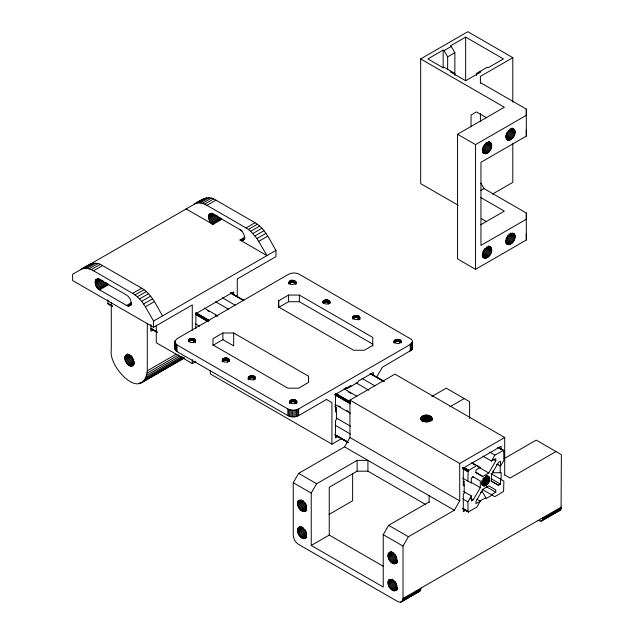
<?xml version="1.0" encoding="UTF-8"?>
<svg xmlns="http://www.w3.org/2000/svg" width="634" height="634" viewBox="0 0 634 634"><rect width="100%" height="100%" fill="white"/><g stroke="black" fill="none" stroke-linecap="round" stroke-linejoin="round"><path stroke-width="0.95" d="M195.478 342.368C196.984 338.049 189.732 337.026 188.377 340.292C188.884 343.279 194.416 343.303 195.478 340.648M372.776 346.077L372.776 337.454L299.367 295.072L288.565 295.072L278.667 300.785L278.667 307.014L353.534 350.237L364.328 350.237L372.776 345.364M296.078 282.209C287.194 274.815 287.194 289.976 296.078 282.574M289.698 403.232C288.51 399.119 295.531 398.358 296.791 401.488C296.284 404.476 290.752 404.508 289.698 401.853M222.883 332.993L222.883 339.642L212.984 345.356L212.984 338.707L222.883 332.993L233.677 332.993L308.544 376.216L308.544 382.445L298.646 388.166L287.844 388.166L212.984 344.944M394.071 341.227C394.53 344.302 400.72 344.302 401.171 341.227C399.911 338.096 392.89 338.857 394.071 342.97M420.968 418.02C421.665 422.735 431.168 422.735 431.865 418.02C430.145 413.55 420.104 414.113 420.96 419.795M458.231 205.297L420.659 183.606L420.659 58.922L504.339 107.233L457.55 134.25L457.55 258.934L475.548 269.323L526.299 240.024L526.299 233.787M480.857 183.139L484.004 188.591L526.299 213.008L526.299 219.245L480.944 245.429L480.944 162.304L526.299 136.12L526.299 129.883M480.406 82.61L526.299 109.103L526.299 115.34L475.548 144.639L457.55 134.25M431.865 420.493L431.865 418.567M421.095 419.256L421.134 417.473L421.142 419.351M431.833 419.787L431.865 418.02L431.873 420.334M421.317 420.5L421.459 416.958L421.491 420.714M431.588 420.136L431.706 417.473L431.722 420.358M111.299 302.624L111.299 350.031C108.097 366.896 142.61 403.248 147.294 370.811L147.294 323.403M421.673 420.889L421.935 416.483L421.982 420.239M431.152 420.524L431.374 416.958L431.413 420.802M467.884 481.095L468.169 470.753L476.879 465.507M482.64 152.675C488.346 157.303 495.836 144.322 488.98 141.699M482.64 257.095C488.346 261.723 495.836 248.75 488.98 246.119M481.737 484.851C486.674 489.289 493.371 477.687 487.055 475.627M506.035 139.171C511.741 143.799 519.23 130.818 512.375 128.195M506.035 243.591C511.25 247.64 517.566 237.901 514.087 233.605C509.015 231.727 504.03 240.254 507.192 244.264M422.22 420.437L422.545 416.062L422.64 421.713M131.127 304.97L128.845 306.063L126.602 305.461L99.601 289.873C95.068 288.446 92.588 276.781 99.601 279.483L126.602 295.064C129.756 297.108 132.696 302.18 130.049 305.588M126.404 354.771C131.46 354.041 136.35 362.616 132.189 366.072C126.737 366.935 121.459 356.617 127.553 354.113M211.439 223.216L220.442 218.017L221.979 219.221L212.984 224.412C208.451 222.986 205.963 211.32 212.984 214.023L242.228 230.911M306.626 510.521C301.404 514.57 295.087 504.83 298.574 500.527C303.646 498.649 308.623 507.176 305.461 511.186M306.626 537.529C300.92 542.157 293.431 529.184 300.286 526.553M397.613 562.406C391.867 568.001 383.633 554.56 390.718 551.746M397.613 589.422C392.343 594.327 385.385 584.286 389.007 579.753C394.079 577.875 399.055 586.402 395.893 590.413M401.758 601.737L403.026 598.456L403.026 546.096L408.423 536.744L454.309 510.243L459.713 500.9L459.713 463.494L349.936 400.109L349.936 437.515L344.531 446.867L298.646 473.36L293.249 482.712L293.249 535.08C293.399 538.805 295.492 542.435 298.646 544.432L398.564 602.023L401.092 602.126L419.756 591.348L421.016 588.067M542.133 520.696L543.393 517.415M537.997 520.538L541.468 521.077L560.123 510.307L561.066 508.967L561.391 454.657L536.198 440.115L504.141 458.62M430.534 420.976L430.898 416.483L430.946 420.318M422.807 420.913L423.282 415.706L423.385 421.364M429.765 421.499L430.288 416.062L430.359 420.857M423.504 421.325L424.106 415.429L424.217 421.103M428.964 421.198L429.559 415.706L429.654 421.451M424.344 421.071L425.002 415.246L425.145 421.872L427.974 421.919L428.727 415.429L428.846 421.158M425.145 421.872L425.937 415.143L426.088 421.792L426.896 415.143L427.039 421.808L427.831 415.246L427.974 421.919M229.31 361.214C230.126 357.338 223.374 356.831 222.209 359.827C222.716 362.814 228.248 362.838 229.31 360.183M255.399 377.951C254.297 380.527 249.408 380.527 248.306 377.951M376.929 376.628L382.326 367.276L411.743 349.92L412.425 348.438L412.425 341.021L411.743 339.547L299.367 274.284C296.062 272.557 291.87 272.557 288.565 274.284L176.989 338.707L174.778 341.441L174.778 348.858L176.989 351.593L287.844 415.595C291.149 417.323 295.341 417.323 298.646 415.595L326.542 399.491M174.778 348.09L175.467 346.608M255.399 378.981C256.326 374.219 246.475 374.742 248.306 379.671M329.91 303.488C331.099 299.375 324.069 298.614 322.809 301.744C323.316 304.732 328.848 304.756 329.91 302.101M359.779 319.409C361.61 314.48 351.759 313.957 352.686 318.72M359.779 317.689C358.678 320.265 353.788 320.265 352.686 317.689M174.778 342.209L176.989 344.944L287.844 408.946C291.149 410.674 295.341 410.674 298.646 408.946L410.222 344.524L412.425 341.789M429.115 501.938L388.626 525.317L383.229 534.66L383.229 587.029L311.239 545.47L311.239 493.101L316.643 483.75L357.132 460.371L367.926 460.371L367.926 471.181L425.715 504.545M468.074 511.82L467.884 501.874L471.3 495.946L463.589 491.501M482.886 456.092L491.453 461.037L494.877 455.117L503.586 450.306M471.3 495.946L471.3 500.939L473.281 499.798L480.295 487.641L480.295 480.992L472.584 476.538M471.736 462.535L480.295 467.48L475.976 469.976L475.976 472.679L482.743 476.459L488.759 472.988L495.772 460.831L495.772 458.548L491.453 461.037M476.871 499.164L480.295 501.145L476.879 507.065L468.415 511.9L462.931 508.848M497.024 464.254L500.456 466.236L503.871 460.316L503.681 450.362M222.32 361.554C223.818 359.47 227.701 359.47 229.199 361.554M248.409 379.322C249.867 377.293 253.354 377.317 255.082 378.981L255.082 376.905M352.789 319.053C354.287 316.968 358.178 316.968 359.676 319.053M243.424 240.135C246.071 236.72 243.139 231.656 239.977 229.611M305.461 538.203C308.465 534.193 304.098 526.624 299.129 527.226M395.893 563.396C398.897 559.386 394.53 551.826 389.561 552.42M195.367 339.943L195.367 342.019C193.917 339.99 190.422 340.022 188.694 341.678L188.694 339.602M295.753 283.604C294.081 281.987 290.966 281.987 289.294 283.604L289.294 281.52M329.799 301.396L329.799 303.472C328.349 301.443 324.854 301.475 323.126 303.131L323.126 301.055M296.474 400.799L296.474 402.875C294.802 401.267 291.688 401.267 290.015 402.875L290.015 400.799M401.068 342.954C399.61 340.926 396.123 340.957 394.396 342.614L394.396 340.537M420.659 58.922L467.813 31.7L512.803 57.678L512.803 102.201M447.652 69.661L447.652 56.846L444.054 50.609L443.158 50.094L427.855 58.922L443.158 67.751L444.054 67.236L454.855 73.465M476.451 75.438L476.451 73.465L487.245 67.236L488.148 67.751L503.444 58.922L465.649 37.105L450.354 45.933L451.249 46.456L454.855 52.685L454.855 75.438M444.054 50.609L451.249 46.456M447.652 56.846L454.855 52.685M80.835 269.537C87.278 265.392 95.227 260.146 102.557 265.606L141.644 288.169C152.025 294.224 156.622 306.103 162.589 315.851M194.21 204.077C200.653 199.94 208.602 194.686 215.94 200.146L255.019 222.708C265.408 228.763 269.997 240.651 275.972 250.39L275.972 256.627L237.274 278.96L237.274 296.546M82.602 268.768L84.56 268.388L93.563 263.189M195.985 203.308L197.943 202.928L206.938 197.737M84.56 268.388L86.676 268.404L95.671 263.213M197.943 202.928L200.051 202.943L209.054 197.753M86.676 268.404L88.903 268.816L97.905 263.625M200.051 202.943L202.278 203.363L211.281 198.165M88.903 268.816L91.209 269.616L100.212 264.426M202.278 203.363L204.592 204.164L213.587 198.965M91.209 269.616L93.563 270.797L102.557 265.606M204.592 204.164L206.938 205.345L215.94 200.146M451.249 71.388L450.354 71.911L465.649 80.74L480.944 71.911L480.049 71.388M95.71 279.832L98.159 278.413M209.085 214.371L210.718 213.428M95.377 280.458L98.65 278.572M208.752 215.005L212.025 213.111M95.171 281.219L99.261 278.857M208.554 215.758L212.644 213.396M95.108 282.082L100.013 279.245M208.483 216.622L213.389 213.793M95.171 283.026L100.901 279.713M208.554 217.565L214.276 214.26M95.377 284.016L101.923 280.236M208.752 218.556L215.298 214.775M95.71 285.023L103.073 280.775M209.085 219.57L216.448 215.314M96.162 286.029L103.516 281.773M209.537 220.569L217.716 215.845M96.709 286.988L104.895 282.265M210.092 221.528L218.27 216.804M97.359 287.876L106.353 282.685M210.734 222.423L219.729 217.224M98.064 288.668L107.067 283.477L108.604 284.674L99.601 289.873M98.825 289.342L107.82 284.151M212.2 223.881L221.195 218.69M512.803 57.678L480.406 76.381L480.406 83.308M93.563 270.797L132.641 293.36L141.644 288.169M206.938 205.345L246.016 227.907L255.019 222.708M132.641 293.36L134.994 294.897L143.989 289.698M246.016 227.907L248.369 229.437L257.364 224.246M134.994 294.897L137.301 296.76L146.296 291.561M248.369 229.437L250.676 231.299L259.678 226.108M126.602 305.461L131.507 302.624M250.676 231.299L256.976 238.527L266.969 255.589L239.977 240.001L244.882 237.164M127.379 305.834L131.468 303.472M239.977 240.001L240.754 240.373L244.851 238.012M137.301 296.76L139.528 298.923L148.53 293.724M252.903 233.463L261.905 228.264M128.139 306.032L131.412 304.146M240.754 240.373L241.514 240.579L244.787 238.685M128.845 306.063L131.301 304.645M241.514 240.579L244.676 239.184M244.502 239.509L242.228 240.603M139.528 298.923L141.644 301.34L150.638 296.141M255.019 235.88L264.013 230.689M141.644 301.34L143.601 303.979L152.596 298.788M256.976 238.527L265.971 233.328M143.601 303.979L145.368 306.793L154.363 301.602M258.743 241.34L267.738 236.141M192.284 330.33L192.284 304.938L153.594 327.279L153.594 321.042L275.972 250.39M153.412 329.878L150.892 331.328L150.892 324.457M125.405 355.579L127.949 354.105M125.072 356.205L128.464 354.248M124.866 356.966L129.114 354.509M124.803 357.822L129.891 354.882M124.866 358.765L130.81 355.333M125.072 359.755L131.864 355.84M125.405 360.77L132.197 356.847M125.849 361.768L132.641 357.853M126.404 362.735L133.195 358.812M127.046 363.623L133.837 359.7M127.759 364.415L133.703 360.984M128.52 365.089L134.456 361.657M129.296 365.62L134.392 362.68M130.081 365.992L134.321 363.536M130.834 366.19L134.234 364.233M131.547 366.222L133.243 365.239M147.294 370.811L176.157 354.152M147.183 373.077L178.59 354.937M146.842 375.177L179.953 356.062M146.288 377.095L181.934 356.506M145.511 378.799L182.861 357.235M138.87 383.546L140.574 382.564M144.536 380.273L183.583 357.734M140.518 383.15L184.114 357.98M142.024 382.461L184.47 357.956M480.604 190.557L484.004 188.591M372.776 344.103L299.367 301.721L288.565 301.721L278.667 307.435L278.667 300.785M156.289 325.179L156.289 342.756L192.284 363.536L195.684 361.578M492.341 194.17L512.803 182.354L512.803 143.767M480.691 224.793L504.339 211.138L480.588 197.42M349.936 400.109L394.927 374.139L504.704 437.515L504.704 474.921M336.432 411.434L335.537 411.957L335.537 394.293L350.832 385.464L350.832 386.502M338.057 436.477L335.537 437.935L335.537 420.271L336.432 419.748L336.432 407.282L334.728 406.291M210.282 370.961L210.282 373.933L331.939 444.165L342.122 438.284M431.77 396.504L446.217 388.166L469.612 401.671L469.612 418.464M449.871 406.83L464.207 398.556M298.123 501.011L299.834 500.02M297.79 501.637L300.358 500.155M297.584 502.397L301.871 499.925M297.52 503.261L301.808 500.789M297.584 504.204L303.583 500.741M297.79 505.195L303.789 501.732M367.926 471.181L357.132 471.181L329.236 487.284L329.236 535.08L383.229 566.249M298.123 506.209L304.978 502.247M298.574 507.208L305.429 503.245M299.129 508.167L305.984 504.212M299.771 509.054L306.626 505.1M300.476 509.855L306.476 506.384M301.237 510.521L306.38 507.557M302.022 511.052L306.301 508.579M302.798 511.424L306.23 509.443M303.559 511.63L306.127 510.14M304.265 511.654L306.84 510.172M298.123 528.027L300.69 526.537M297.79 528.653L301.221 526.672M297.584 529.414L301.871 526.941M297.52 530.278L302.664 527.306M297.584 531.213L303.583 527.75M297.79 532.211L303.789 528.748M328.983 514.451L352.631 500.797L352.631 473.479M298.123 533.218L304.978 529.263M298.574 534.224L305.429 530.262M299.129 535.183L305.984 531.221M299.771 536.071L306.626 532.116M300.476 536.863L306.476 533.4M301.237 537.537L306.38 534.565M302.022 538.068L306.301 535.595M302.798 538.44L306.23 536.459M303.559 538.638L306.127 537.156M304.265 538.67L306.84 537.188M311.239 545.47L329.236 535.08M459.713 463.494L504.704 437.515M473.281 476.934L471.3 478.076L471.3 483.068L462.733 478.115M464.207 485.208L463.311 485.723L463.311 468.066L501.106 446.241L501.106 449.189M493.006 470.888L493.006 472.742L500.202 472.742L501.106 472.219L501.106 480.073M480.604 492.364L482.205 491.437L485.803 497.674L485.803 498.712L492.602 494.789M555.994 451.543L510.101 478.036L504.22 474.644M500.456 466.236L500.456 461.251L498.475 462.392L491.453 474.549L491.453 481.325L498.475 485.248L500.456 484.107L500.456 479.122M388.555 553.22L391.123 551.739M388.222 553.847L391.654 551.873M479.407 501.367L485.803 497.674M480.295 501.145L475.976 503.642L475.976 501.351L482.997 489.194L488.759 485.874L495.772 489.924L495.772 492.206L491.453 494.702M388.016 554.607L392.303 552.135M465.863 510.227L463.311 511.701L463.311 494.037L464.207 493.521L464.207 481.048M387.953 555.471L393.096 552.499M388.016 556.414L394.015 552.951M388.222 557.405L394.221 553.942M388.555 558.419L395.41 554.457M389.007 559.418L395.862 555.455M389.561 560.377L396.416 556.422M390.203 561.264L396.202 557.801M390.909 562.065L396.908 558.602M391.669 562.73L396.813 559.767M392.446 563.261L397.589 560.298M393.231 563.634L397.518 561.161M393.991 563.84L397.415 561.859M394.697 563.864L397.272 562.382M388.555 580.237L390.267 579.246M388.222 580.863L390.79 579.381M388.016 581.624L392.303 579.151M387.953 582.487L393.096 579.516M388.016 583.423L393.159 580.459M388.222 584.421L394.221 580.958M388.555 585.428L395.41 581.473M389.007 586.434L395.862 582.472M389.561 587.393L396.416 583.431M390.203 588.281L396.202 584.817M390.909 589.073L396.908 585.61M391.669 589.747L396.813 586.775M392.446 590.278L397.589 587.306M393.231 590.65L397.518 588.178M393.991 590.856L397.415 588.875M394.697 590.88L397.272 589.398M403.026 598.456L561.391 507.026M402.939 599.495L420.936 589.105M543.314 518.454L561.312 508.064M402.693 600.406L420.691 590.016M543.069 519.365L561.066 508.967M400.323 602.3L420.294 590.769M540.691 521.259L560.67 509.728M108.763 303.995L108.248 304.074M204.98 198.117L72.609 274.284L72.609 280.521L153.594 327.279M89.838 264.346L91.605 263.57M559.465 510.687L557.841 510.838M496.604 464.429L498.403 464.429M417.465 591.879L418.321 591.91M513.532 128.861C508.563 128.266 504.196 135.827 507.192 139.837M490.137 142.365C485.169 141.77 480.794 149.339 483.797 153.349M490.137 246.792C485.169 246.198 480.794 253.758 483.797 257.769M488.307 476.348C484.13 475.849 480.461 482.205 482.981 485.565M511.963 128.179L514.539 129.661M511.44 128.314L514.871 130.295M510.79 128.575L515.07 131.048M509.998 128.948L515.141 131.912M509.926 129.883L515.07 132.855M508.872 130.382L514.871 133.845M486.587 117.765L476.451 111.909L471.046 115.031L471.046 126.824M508.539 131.397L514.539 134.86M507.232 131.904L514.087 135.858M506.677 132.863L513.532 136.817M506.035 133.75L512.89 137.713M506.178 135.042L512.177 138.505M505.425 135.716L511.424 139.179M505.496 136.738L510.639 139.702M505.575 137.602L509.863 140.074M506.534 138.798L509.102 140.28M506.677 139.322L508.389 140.304M488.568 141.683L491.144 143.173M488.045 141.818L491.477 143.799M488.251 142.579L491.675 144.56M486.603 142.452L491.746 145.416M485.676 142.896L491.675 146.359M485.478 143.886L491.477 147.35M484.289 144.409L491.144 148.364M483.837 145.408L490.692 149.37M483.282 146.367L490.137 150.329M482.64 147.262L489.496 151.217M482.783 148.546L488.782 152.009M482.886 149.711L488.029 152.683M482.102 150.242L487.245 153.214M483.037 151.605L486.46 153.587M483.132 152.303L485.707 153.785M482.426 152.334L484.994 153.816M512.819 233.098L514.539 234.089M512.296 233.233L514.871 234.715M510.79 232.995L515.07 235.476M510.853 233.859L515.141 236.331M509.07 233.811L515.07 237.274M481.285 218.611L486.413 221.567M508.872 234.802L514.871 238.265M507.683 235.325L514.539 239.28M507.232 236.323L514.087 240.278M506.677 237.282L513.532 241.245M506.035 238.178L512.89 242.133M506.178 239.462L512.177 242.925M505.425 240.135L511.424 243.599M505.496 241.158L510.639 244.13M505.575 242.022L509.863 244.502M505.67 242.719L509.102 244.7M506.677 243.741L508.389 244.732M488.568 246.111L491.144 247.593M488.045 246.246L491.477 248.219M488.251 246.998L491.675 248.98M486.603 246.872L491.746 249.844M486.532 247.815L491.675 250.787M485.478 248.314L491.477 251.777M484.289 248.829L491.144 252.784M483.837 249.828L490.692 253.79M483.282 250.795L490.137 254.749M482.64 251.682L489.496 255.637M482.783 252.966L488.782 256.429M482.886 254.139L488.029 257.103M482.102 254.662L487.245 257.634M482.181 255.534L486.46 258.006M483.132 256.722L485.707 258.212M482.426 256.754L484.994 258.236M185.984 208.832L212.984 224.412M230.95 292.948L243.924 300.397M370.636 373.592L383.792 381.185M498.324 447.311L503.768 450.449M230.689 292.987L243.678 300.373M370.177 373.521L384.22 381.509M498.062 447.35L503.864 450.703M230.546 293.051L243.401 300.476M370.185 373.672L383.895 381.589M497.92 447.422L503.063 450.386M222.36 297.782L235.214 305.2M362.046 378.427L374.9 385.852M489.733 452.145L494.877 455.117M493.204 459.349L495.772 460.831M215.512 301.729L228.367 309.146M356.054 382.865L368.909 390.29M345.522 387.596L347.234 388.579L358.028 382.342L358.028 381.303L373.331 372.475L373.331 375.415M204.354 308.164L218.072 316.089M344.048 388.816L356.902 396.242M491.025 473.677L503.871 481.095L503.586 491.429L494.877 496.676L482.022 489.258M207.675 310.708L209.386 311.698M215.386 315.161L217.097 316.144M348.217 391.844L350.784 393.334M473.329 464.08L475.048 465.071M477.616 466.553L488.759 472.988M487.435 476.031L489.147 477.022M486.001 475.571L489.432 477.553M491.025 478.662L500.456 484.107M486.175 476.205L489.599 478.187M485.375 476.435L489.654 478.908M485.311 477.228L489.599 479.7M490.764 480.794L498.475 485.248M476.031 472.417L477.743 473.408M475.888 472.496L482.743 476.459M484.289 477.568L489.432 480.532M483.148 477.925L489.147 481.388M196.175 312.895L209.03 320.321M335.861 393.548L350.428 401.956M463.549 467.266L468.692 470.238M196.033 312.998L208.887 320.416M335.719 393.643L350.285 402.051M463.406 467.361L468.55 470.333M195.898 313.117L208.752 320.535M335.584 393.762L350.15 402.17M463.272 467.48L468.415 470.452M482.775 478.765L488.774 482.228M195.771 313.259L208.626 320.677M335.457 393.904L350.023 402.313M463.145 467.623L468.288 470.594M195.652 313.418L208.507 320.836M335.338 394.063L349.913 402.479M463.026 467.781L468.169 470.753M195.557 313.592L208.412 321.01M335.243 394.237L350.665 403.145M462.931 467.955L468.074 470.927M195.47 313.775L208.332 321.192M335.156 394.419L350.586 403.327M462.852 468.138L467.987 471.11M195.415 313.957L207.413 320.883M335.101 394.602L350.523 403.509M462.788 468.32L467.932 471.292M483.163 480.065L488.307 483.029M195.375 314.131L207.373 321.058M335.061 394.776L350.491 403.684M462.749 468.502L467.892 471.466M195.367 314.298L207.366 321.232M335.053 394.95L350.475 403.858M462.741 468.669L467.884 471.641M481.769 480.318L487.768 483.782M482.03 481.475L487.174 484.447M481.388 482.046L486.532 485.01M481.594 482.981L485.874 485.454M481.792 483.79L485.224 485.771M486.349 486.769L495.772 492.206M482.014 484.455L484.582 485.937M482.276 484.97L483.988 485.961M338.897 405.998L340.616 406.988M346.608 410.452L348.328 411.442M470.872 482.197L480.295 487.641M195.359 323.752L199.647 326.233M222.811 339.602L233.677 345.879L233.677 332.993M326.09 399.23L331.939 402.606L331.939 444.165M335.045 404.397L350.475 413.313M336.757 418.274L350.467 426.191M470.705 498.308L473.281 499.798M335.053 425.184L350.475 434.092M462.741 498.903L467.884 501.874M349.936 437.515L459.713 500.9M107.954 299.747L107.954 303.527L112.242 306M150.805 328.261L156.804 331.725M335.053 434.639L347.907 442.056M462.741 508.357L468.692 511.796M107.954 303.527L112.25 306.159M150.813 328.42L156.812 331.883M335.061 434.797L347.915 442.215M462.749 508.516L468.55 511.86M107.97 303.678L112.289 306.293M150.852 328.555L157.335 332.295M335.101 434.932L348.011 442.469M462.788 508.65L468.415 511.9M111.671 306.056L108.002 303.821M150.995 328.753L157.089 332.279M335.243 435.13L348.098 442.556M344.531 446.867L454.309 510.243M298.646 473.36L316.643 483.75M388.626 525.317L408.423 536.744M293.249 482.712L311.239 493.101M383.229 534.66L403.026 546.096M145.368 306.793L153.594 321.042M526.299 109.103L526.299 136.12M526.299 213.008L526.299 240.024M500.202 465.348L500.202 472.742M480.406 113.557L480.406 121.419M475.548 144.639L475.548 269.323M465.649 37.105L465.649 80.645M443.158 50.094L443.158 67.901M429.115 495.701L429.115 502.58M412.195 342.55L412.195 349.199M411.743 343.271L411.743 349.92M411.078 343.937L411.078 350.586M410.222 344.524L410.222 351.173M401.068 340.878L401.068 342.257M400.854 340.537L400.854 342.614M400.545 340.228L400.545 342.305M400.141 339.951L400.141 342.027M399.666 339.721L399.666 341.797M399.563 341.132L399.563 342.962M399.127 339.547L399.127 341.623M398.548 339.42L398.548 341.496M397.93 339.356L397.93 341.433M397.312 339.356L397.312 341.433M396.702 339.42L396.702 341.496M396.115 339.547L396.115 341.623M395.576 339.721L395.576 341.797M395.101 339.951L395.101 342.027M394.705 340.228L394.705 342.305M394.182 340.878L394.182 342.954M359.676 316.976L359.676 319.425M359.462 316.643L359.462 318.72M359.153 316.334L359.153 318.411M358.749 316.057L358.749 318.133M358.273 315.827L358.17 319.98M357.734 315.645L357.734 317.721M357.156 315.526L357.156 317.602M357.132 460.371L357.132 471.181M356.546 315.463L356.546 317.539M355.92 315.463L355.92 317.539M355.309 315.526L355.309 317.602M354.723 315.645L354.723 317.721M354.192 315.827L354.192 317.903M353.709 316.057L353.709 318.133M353.312 316.334L353.312 318.411M353.003 316.643L353.003 318.72M352.789 316.976L352.789 318.363M329.585 301.055L329.585 303.131M329.276 300.746L329.276 302.822M328.88 300.468L328.88 302.545M328.404 300.239L328.404 302.315M328.301 301.649L328.301 304.399M327.865 300.064L327.865 302.141M327.279 299.937L327.279 302.014M326.668 299.874L326.668 301.95M326.05 299.874L326.05 301.95M325.432 299.937L325.432 302.014M324.854 300.064L324.854 302.141M324.315 300.239L324.315 302.315M323.839 300.468L323.839 302.545M323.443 300.746L323.443 302.822M322.92 301.396L322.92 302.775M308.544 376.216L308.544 382.659M299.367 295.072L299.367 301.721M298.646 408.946L298.646 415.595M297.623 409.437L297.623 416.086M296.791 401.488L296.791 403.232M296.688 401.14L296.688 403.216M296.474 409.818L296.474 416.475M296.165 400.49L296.165 402.566M295.967 281.861L296.078 283.953M295.753 281.52L295.753 284.65M295.761 400.212L295.761 402.297M295.444 281.211L295.444 283.287M295.286 399.983L295.182 403.224M295.222 410.087L295.222 416.736M295.048 280.941L295.048 283.018M294.755 399.808L294.755 401.885M294.572 280.703L294.572 282.788M294.461 282.122L294.461 283.945M294.168 399.682L294.168 401.758M294.033 280.529L294.033 282.606M293.907 410.214L293.907 416.871M293.447 280.402L293.447 282.487M293.558 399.618L293.558 401.702M292.932 399.618L292.932 401.702M292.837 280.339L292.837 282.423M292.583 410.214L292.583 416.871M292.322 399.682L292.322 401.758M292.211 280.339L292.211 282.423M291.735 399.808L291.735 401.885M291.6 280.402L291.6 282.487M291.204 399.983L291.204 402.059M291.268 410.087L291.268 416.736M291.022 280.529L291.022 282.606M290.729 400.212L290.729 402.297M290.483 280.703L290.483 282.788M290.324 400.49L290.324 402.566M290.015 409.818L290.015 416.475M290.007 280.941L290.007 283.018M289.801 401.14L289.801 403.216M289.603 281.211L289.603 283.287M289.08 281.861L289.08 283.937M288.977 282.209L288.977 283.953M288.866 409.437L288.866 416.086M288.565 295.072L288.565 301.721M287.844 408.946L287.844 415.595M255.296 377.238L255.296 378.625M254.773 376.596L254.773 378.672M254.377 376.319L254.377 378.395M253.893 376.089L253.893 378.165M253.79 377.499L253.79 380.241M253.362 375.907L253.362 377.983M252.776 375.788L252.776 377.864M252.166 375.724L252.166 377.801M251.539 375.724L251.539 377.801M250.929 375.788L250.929 377.864M250.351 375.907L250.351 377.983M249.812 376.089L249.812 378.165M249.336 376.319L249.336 378.395M248.932 376.596L248.932 378.672M248.623 376.905L248.623 378.981M248.409 377.238L248.409 379.687M233.677 294.794L233.677 291.846L195.882 313.664L195.882 328.388M229.199 359.47L229.199 360.857M228.985 359.137L228.985 361.214M228.676 358.828L228.676 360.904M228.28 358.551L228.28 360.627M227.804 358.321L227.804 360.397M227.701 359.732L227.701 362.474M227.265 358.139L227.265 360.223M226.679 358.02L226.679 360.096M226.069 357.956L226.069 360.033M225.45 357.956L225.45 360.033M224.84 358.02L224.84 360.096M224.254 358.139L224.254 360.223M223.715 358.321L223.715 360.397M223.239 358.551L223.239 360.627M222.843 358.828L222.843 360.904M222.526 359.137L222.526 361.214M222.32 359.47L222.32 361.927M195.153 339.602L195.153 341.678M194.844 339.293L194.844 341.369M194.448 339.016L194.448 341.092M193.972 338.786L193.861 342.946M193.433 338.611L193.433 340.688M192.847 338.485L192.847 340.561M192.284 359.629L192.284 363.536M192.237 338.421L192.237 340.498M191.619 338.421L191.619 340.498M191 338.485L191 340.561M190.422 338.611L190.422 340.688M189.883 338.786L189.883 340.862M189.407 339.016L189.407 341.092M189.003 339.293L189.003 341.369M188.48 339.943L188.48 341.322M188.377 340.292L188.377 341.678M176.989 344.944L176.989 351.593M176.133 344.349L176.133 350.998M175.467 343.683L175.467 350.333M175.016 340.68L175.016 349.611"/></g></svg>
